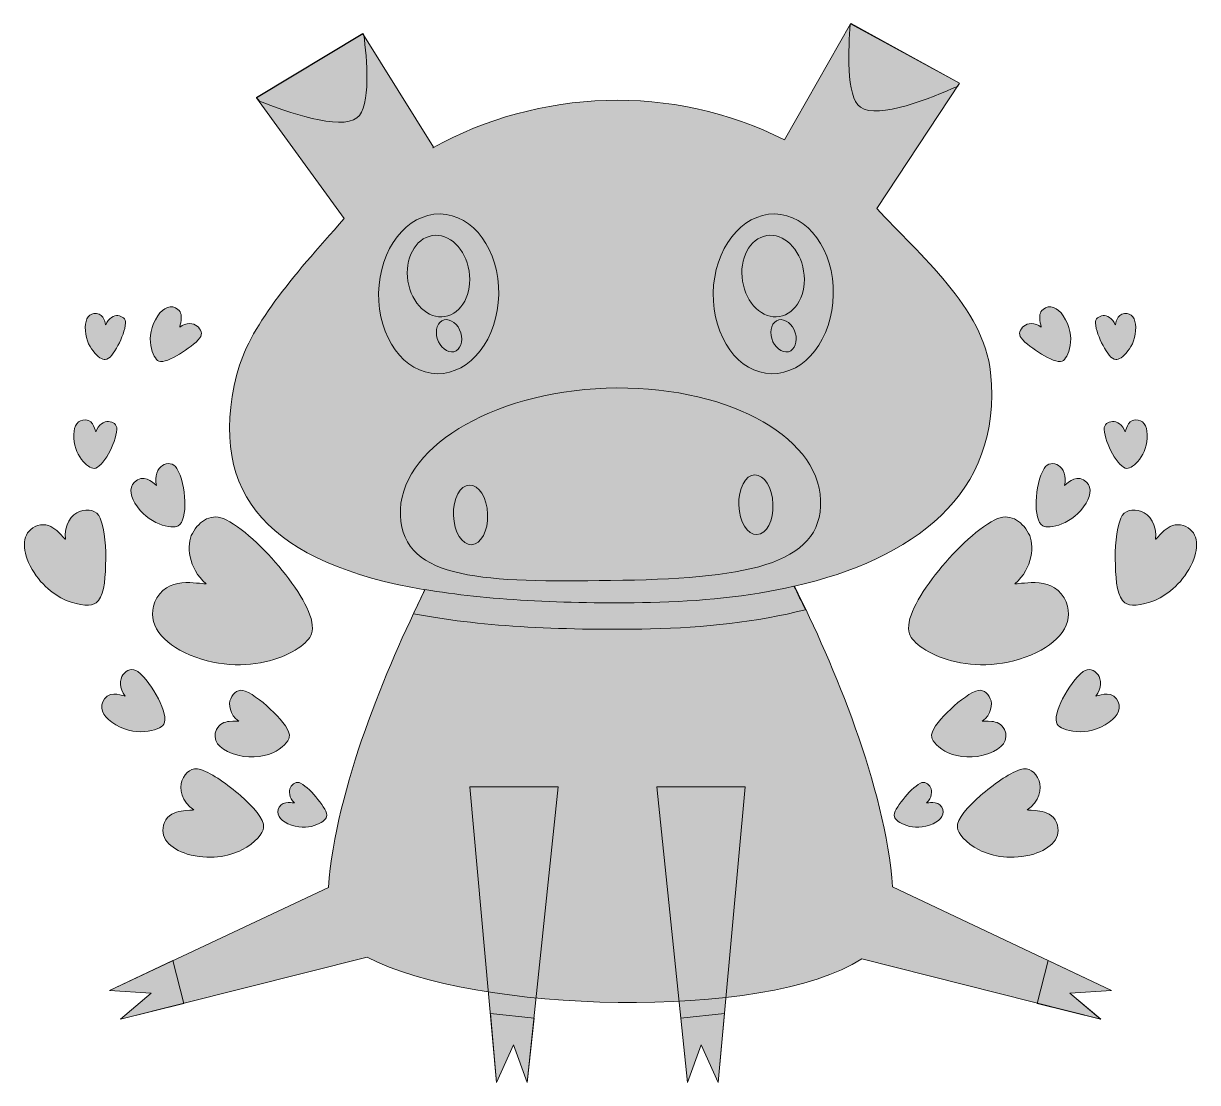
# Model space of a CAD drawing. Header units: inches. Extents: x 54 to 378, y 70 to 362.
import ezdxf

# ---------------------------------------------------------------- set-up
doc = ezdxf.new("R2010")
doc.units = ezdxf.units.IN
doc.header["$MEASUREMENT"] = 0
doc.layers.add('Calque 1', color=7, linetype='Continuous')

# ---------------------------------------------------------------- blocks, each defined once
blk = doc.blocks.new('block 5')
at = {"layer": 'Calque 1', "true_color": 0xef7d80}
h = blk.add_hatch(color=11, dxfattribs=at)
h.dxf.hatch_style = 2
edge = h.paths.add_edge_path()
edge.add_spline(control_points=[(282.5, 362.5), (282.5, 362.5), (282.3, 362.2), (282.3, 362.2), (281.8, 356.1), (281, 342.2), (285.1, 339.3), (290, 335.9), (304.9, 341.9), (311.9, 345.1), (311.9, 345.1), (312.5, 346), (312.5, 346), (312.5, 346), (282.5, 362.5), (282.5, 362.5)], knot_values=[0, 0, 0, 0, 1, 1, 1, 2, 2, 2, 3, 3, 3, 4, 4, 4, 5, 5, 5, 5], degree=3, periodic=1)
h = blk.add_hatch(color=11, dxfattribs=at)
h.dxf.hatch_style = 2
edge = h.paths.add_edge_path()
edge.add_spline(control_points=[(147.5, 359.7), (147.5, 359.7), (118.1, 342), (118.1, 342), (118.1, 342), (119, 341), (119, 341), (126.4, 338), (141.3, 332.8), (145.9, 336.4), (149.9, 339.4), (148.6, 353.1), (147.8, 359.3), (147.8, 359.3), (147.5, 359.7), (147.5, 359.7)], knot_values=[0, 0, 0, 0, 1, 1, 1, 2, 2, 2, 3, 3, 3, 4, 4, 4, 5, 5, 5, 5], degree=3, periodic=1)
at = {"layer": 'Calque 1', "lineweight": 0}
for points in [[(282.5, 362.5), (282.5, 362.5), (282.3, 362.2), (282.3, 362.2), (281.8, 356.1), (281, 342.2), (285.1, 339.3), (290, 335.9), (304.9, 341.9), (311.9, 345.1), (311.9, 345.1), (312.5, 346), (312.5, 346), (312.5, 346), (282.5, 362.5), (282.5, 362.5)], [(147.5, 359.7), (147.5, 359.7), (118.1, 342), (118.1, 342), (118.1, 342), (119, 341), (119, 341), (126.4, 338), (141.3, 332.8), (145.9, 336.4), (149.9, 339.4), (148.6, 353.1), (147.8, 359.3), (147.8, 359.3), (147.5, 359.7), (147.5, 359.7)]]:
    blk.add_open_spline(points, degree=3, knots=[0, 0, 0, 0, 1, 1, 1, 2, 2, 2, 3, 3, 3, 4, 4, 4, 5, 5, 5, 5], dxfattribs=at)
blk = doc.blocks.new('block 8')
at = {"layer": 'Calque 1', "lineweight": 0}
for points in [[(170.2, 281.4), (174.9, 282.2), (177.9, 287.8), (176.9, 294), (175.9, 300.2), (171.4, 304.6), (166.7, 303.8), (162, 303), (159, 297.4), (160, 291.2), (161, 285), (165.6, 280.6), (170.2, 281.4)], [(170, 280.5), (168.2, 280), (167.4, 277.7), (168.1, 275.3), (168.8, 272.9), (170.9, 271.3), (172.7, 271.7), (174.5, 272.2), (175.3, 274.5), (174.6, 276.9), (173.9, 279.3), (171.8, 280.9), (170, 280.5)]]:
    blk.add_open_spline(points, degree=3, knots=[0, 0, 0, 0, 1, 1, 1, 2, 2, 2, 3, 3, 3, 4, 4, 4, 4], dxfattribs=at)
blk = doc.blocks.new('block 7')
at = {"layer": 'Calque 1', "true_color": 0x3c3c3b}
h = blk.add_hatch(color=250, dxfattribs=at)
h.dxf.hatch_style = 2
edge = h.paths.add_edge_path()
edge.add_spline(control_points=[(168.9, 309.8), (159.7, 309.9), (152.1, 300.1), (151.9, 287.9), (151.7, 275.7), (158.9, 265.7), (168.1, 265.6), (177.3, 265.5), (184.9, 275.3), (185.1, 287.5), (185.3, 299.8), (178.1, 309.7), (168.9, 309.8)], knot_values=[0, 0, 0, 0, 1, 1, 1, 2, 2, 2, 3, 3, 3, 4, 4, 4, 4], degree=3, periodic=1)
at = {"layer": 'Calque 1', "lineweight": 0}
blk.add_open_spline([(168.9, 309.8), (159.7, 309.9), (152.1, 300.1), (151.9, 287.9), (151.7, 275.7), (158.9, 265.7), (168.1, 265.6), (177.3, 265.5), (184.9, 275.3), (185.1, 287.5), (185.3, 299.8), (178.1, 309.7), (168.9, 309.8)], degree=3, knots=[0, 0, 0, 0, 1, 1, 1, 2, 2, 2, 3, 3, 3, 4, 4, 4, 4], dxfattribs=at)
at = {"layer": 'Calque 1'}
blk.add_blockref('block 8', (0, 0), dxfattribs=at)
blk = doc.blocks.new('block 10')
at = {"layer": 'Calque 1', "lineweight": 0}
for points in [[(262.7, 281.4), (267.4, 282.2), (270.4, 287.8), (269.4, 294), (268.4, 300.2), (263.9, 304.6), (259.2, 303.8), (254.5, 303), (251.5, 297.4), (252.5, 291.2), (253.5, 285), (258.1, 280.6), (262.7, 281.4)], [(262.5, 280.5), (260.7, 280), (259.9, 277.7), (260.6, 275.3), (261.3, 272.9), (263.4, 271.3), (265.2, 271.7), (267, 272.2), (267.8, 274.5), (267.1, 276.9), (266.3, 279.3), (264.3, 280.9), (262.5, 280.5)]]:
    blk.add_open_spline(points, degree=3, knots=[0, 0, 0, 0, 1, 1, 1, 2, 2, 2, 3, 3, 3, 4, 4, 4, 4], dxfattribs=at)
blk = doc.blocks.new('block 9')
at = {"layer": 'Calque 1', "true_color": 0x3c3c3b}
h = blk.add_hatch(color=250, dxfattribs=at)
h.dxf.hatch_style = 2
edge = h.paths.add_edge_path()
edge.add_spline(control_points=[(261.4, 309.8), (252.2, 309.9), (244.6, 300.1), (244.4, 287.9), (244.2, 275.7), (251.4, 265.7), (260.6, 265.6), (269.8, 265.5), (277.4, 275.3), (277.6, 287.5), (277.8, 299.8), (270.6, 309.7), (261.4, 309.8)], knot_values=[0, 0, 0, 0, 1, 1, 1, 2, 2, 2, 3, 3, 3, 4, 4, 4, 4], degree=3, periodic=1)
at = {"layer": 'Calque 1', "lineweight": 0}
blk.add_open_spline([(261.4, 309.8), (252.2, 309.9), (244.6, 300.1), (244.4, 287.9), (244.2, 275.7), (251.4, 265.7), (260.6, 265.6), (269.8, 265.5), (277.4, 275.3), (277.6, 287.5), (277.8, 299.8), (270.6, 309.7), (261.4, 309.8)], degree=3, knots=[0, 0, 0, 0, 1, 1, 1, 2, 2, 2, 3, 3, 3, 4, 4, 4, 4], dxfattribs=at)
at = {"layer": 'Calque 1'}
blk.add_blockref('block 10', (0, 0), dxfattribs=at)
blk = doc.blocks.new('block 6')
at = {"layer": 'Calque 1'}
for name in ['block 7', 'block 9']:
    blk.add_blockref(name, (0, 0), dxfattribs=at)
blk = doc.blocks.new('block 4')
at = {"layer": 'Calque 1', "true_color": 0xef7d80}
h = blk.add_hatch(color=11, dxfattribs=at)
h.dxf.hatch_style = 2
edge = h.paths.add_edge_path()
edge.add_spline(control_points=[(214.8, 261.6), (182.7, 260.4), (157.2, 244.7), (157.9, 226.4), (158.6, 208.1), (182.1, 208), (216, 208.4), (252.4, 208.8), (274.7, 212.3), (274.1, 230.6), (273.4, 248.9), (246.9, 262.7), (214.8, 261.6)], knot_values=[0, 0, 0, 0, 1, 1, 1, 2, 2, 2, 3, 3, 3, 4, 4, 4, 4], degree=3, periodic=1)
edge = h.paths.add_edge_path()
edge.add_spline(control_points=[(177.6, 218.3), (175, 218.2), (172.7, 221.8), (172.6, 226.4), (172.4, 231), (174.4, 234.8), (177, 234.8), (179.6, 234.9), (181.9, 231.3), (182, 226.7), (182.2, 222.1), (180.2, 218.4), (177.6, 218.3)], knot_values=[0, 0, 0, 0, 1, 1, 1, 2, 2, 2, 3, 3, 3, 4, 4, 4, 4], degree=3, periodic=1)
edge = h.paths.add_edge_path()
edge.add_spline(control_points=[(256.5, 221.1), (253.9, 221), (251.6, 224.6), (251.5, 229.2), (251.3, 233.8), (253.3, 237.6), (255.9, 237.6), (258.5, 237.7), (260.8, 234.1), (260.9, 229.5), (261.1, 225), (259.2, 221.2), (256.5, 221.1)], knot_values=[0, 0, 0, 0, 1, 1, 1, 2, 2, 2, 3, 3, 3, 4, 4, 4, 4], degree=3, periodic=1)
at = {"layer": 'Calque 1', "lineweight": 0}
for points in [[(214.8, 261.6), (182.7, 260.4), (157.2, 244.7), (157.9, 226.4), (158.6, 208.1), (182.1, 208), (216, 208.4), (252.4, 208.8), (274.7, 212.3), (274.1, 230.6), (273.4, 248.9), (246.9, 262.7), (214.8, 261.6)], [(256.5, 221.1), (253.9, 221), (251.6, 224.6), (251.5, 229.2), (251.3, 233.8), (253.3, 237.6), (255.9, 237.6), (258.5, 237.7), (260.8, 234.1), (260.9, 229.5), (261.1, 225), (259.2, 221.2), (256.5, 221.1)], [(177.6, 218.3), (175, 218.2), (172.7, 221.8), (172.6, 226.4), (172.4, 231), (174.4, 234.8), (177, 234.8), (179.6, 234.9), (181.9, 231.3), (182, 226.7), (182.2, 222.1), (180.2, 218.4), (177.6, 218.3)]]:
    blk.add_open_spline(points, degree=3, knots=[0, 0, 0, 0, 1, 1, 1, 2, 2, 2, 3, 3, 3, 4, 4, 4, 4], dxfattribs=at)
at = {"layer": 'Calque 1'}
for name in ['block 5', 'block 6']:
    blk.add_blockref(name, (0, 0), dxfattribs=at)
blk = doc.blocks.new('block 11')
at = {"layer": 'Calque 1', "true_color": 0xeb9d9b}
h = blk.add_hatch(color=21, dxfattribs=at)
h.dxf.hatch_style = 2
h.paths.add_polyline_path([(177.1, 151.3), (184.5, 69.5), (189.2, 79.9), (193, 69.5), (201.5, 151.3)])
at = {"layer": 'Calque 1', "true_color": 0xef7d80}
h = blk.add_hatch(color=11, dxfattribs=at)
h.dxf.hatch_style = 2
h.paths.add_polyline_path([(189.2, 79.9), (193, 69.5), (194.9, 87.3), (182.8, 88.6), (184.5, 69.5)])
at = {"layer": 'Calque 1', "lineweight": 0}
for points in [[(177.1, 151.3), (184.5, 69.5), (189.2, 79.9), (193, 69.5), (201.5, 151.3), (177.1, 151.3)], [(189.2, 79.9), (193, 69.5), (194.9, 87.3), (182.8, 88.6), (184.5, 69.5), (189.2, 79.9)]]:
    blk.add_lwpolyline(points, dxfattribs=at)
blk = doc.blocks.new('block 3')
at = {"layer": 'Calque 1', "true_color": 0xf4a7a5}
h = blk.add_hatch(color=21, dxfattribs=at)
h.dxf.hatch_style = 2
edge = h.paths.add_edge_path()
edge.add_spline(control_points=[(343, 94.2), (343, 94.2), (354.5, 95), (354.5, 95), (354.5, 95), (294, 123.6), (294, 123.6), (291.9, 151.7), (277.6, 185.2), (266.9, 206.8), (299.2, 214.3), (324.5, 231.8), (321.1, 265.9), (319.3, 283.7), (301.3, 298.6), (289.6, 311.3), (289.6, 311.3), (312.5, 346), (312.5, 346), (312.5, 346), (282.4, 362.4), (282.4, 362.4), (282.4, 362.4), (264.1, 330.3), (264.1, 330.3), (264.1, 330.3), (264.1, 330.3), (264.1, 330.3), (233.2, 346.1), (195.9, 344.3), (166.9, 328.1), (166.9, 328.1), (167.1, 328.3), (167.1, 328.3), (167.1, 328.3), (147.5, 359.6), (147.5, 359.6), (147.5, 359.6), (118.1, 341.9), (118.1, 341.9), (118.1, 341.9), (142.4, 308.5), (142.4, 308.5), (127.6, 292), (116, 278.4), (112.7, 265.5), (104.2, 231.7), (122.3, 213.1), (164.7, 205.8), (154, 184.1), (140.1, 151.2), (138, 123.5), (138, 123.5), (77.5, 95), (77.5, 95), (77.5, 95), (89, 94.2), (89, 94.2), (89, 94.2), (80.5, 87), (80.5, 87), (80.5, 87), (148.7, 104.2), (148.7, 104.2), (178.1, 88.7), (258.8, 86.4), (285.5, 103.7), (285.5, 103.7), (351.6, 87), (351.6, 87), (351.6, 87), (343, 94.2), (343, 94.2)], knot_values=[0, 0, 0, 0, 1, 1, 1, 2, 2, 2, 3, 3, 3, 4, 4, 4, 5, 5, 5, 6, 6, 6, 7, 7, 7, 8, 8, 8, 9, 9, 9, 10, 10, 10, 11, 11, 11, 12, 12, 12, 13, 13, 13, 14, 14, 14, 15, 15, 15, 16, 16, 16, 17, 17, 17, 18, 18, 18, 19, 19, 19, 20, 20, 20, 21, 21, 21, 22, 22, 22, 23, 23, 23, 24, 24, 24, 24], degree=3, periodic=1)
at = {"layer": 'Calque 1', "true_color": 0xeb9d9b}
h = blk.add_hatch(color=21, dxfattribs=at)
h.dxf.hatch_style = 2
edge = h.paths.add_edge_path()
edge.add_spline(control_points=[(227.1, 202.3), (202.5, 201.9), (181.7, 203), (164.7, 205.9), (163.7, 203.8), (162.6, 201.5), (161.5, 199.2), (179, 195.8), (201, 194.5), (227.1, 195), (241.7, 195.3), (256.5, 196.9), (269.9, 200.3), (268.8, 202.6), (267.8, 204.7), (266.7, 206.8), (254.2, 203.9), (240.6, 202.6), (227.1, 202.3)], knot_values=[0, 0, 0, 0, 1, 1, 1, 2, 2, 2, 3, 3, 3, 4, 4, 4, 5, 5, 5, 6, 6, 6, 6], degree=3, periodic=1)
h = blk.add_hatch(color=21, dxfattribs=at)
h.dxf.hatch_style = 2
h.paths.add_polyline_path([(253.2, 151.3), (245.8, 69.5), (241.1, 79.9), (237.3, 69.5), (228.8, 151.3)])
at = {"layer": 'Calque 1', "true_color": 0xef7d80}
h = blk.add_hatch(color=11, dxfattribs=at)
h.dxf.hatch_style = 2
h.paths.add_polyline_path([(89, 94.2), (80.5, 87), (98, 91.4), (95, 103.3), (77.5, 95)])
h = blk.add_hatch(color=11, dxfattribs=at)
h.dxf.hatch_style = 2
h.paths.add_polyline_path([(343, 94.2), (351.5, 87), (334, 91.4), (337, 103.3), (354.5, 95)])
h = blk.add_hatch(color=11, dxfattribs=at)
h.dxf.hatch_style = 2
h.paths.add_polyline_path([(241.1, 79.9), (237.3, 69.5), (235.4, 87.3), (247.5, 88.6), (245.8, 69.5)])
at = {"layer": 'Calque 1', "lineweight": 0}
for points in [[(253.2, 151.3), (245.8, 69.5), (241.1, 79.9), (237.3, 69.5), (228.8, 151.3), (253.2, 151.3)], [(89, 94.2), (80.5, 87), (98, 91.4), (95, 103.3), (77.5, 95), (89, 94.2)], [(343, 94.2), (351.5, 87), (334, 91.4), (337, 103.3), (354.5, 95), (343, 94.2)], [(241.1, 79.9), (237.3, 69.5), (235.4, 87.3), (247.5, 88.6), (245.8, 69.5), (241.1, 79.9)]]:
    blk.add_lwpolyline(points, dxfattribs=at)
for points, knots in [([(343, 94.2), (343, 94.2), (354.5, 95), (354.5, 95), (354.5, 95), (294, 123.6), (294, 123.6), (291.9, 151.7), (277.6, 185.2), (266.9, 206.8), (299.2, 214.3), (324.5, 231.8), (321.1, 265.9), (319.3, 283.7), (301.3, 298.6), (289.6, 311.3), (289.6, 311.3), (312.5, 346), (312.5, 346), (312.5, 346), (282.4, 362.4), (282.4, 362.4), (282.4, 362.4), (264.1, 330.3), (264.1, 330.3), (264.1, 330.3), (264.1, 330.3), (264.1, 330.3), (233.2, 346.1), (195.9, 344.3), (166.9, 328.1), (166.9, 328.1), (167.1, 328.3), (167.1, 328.3), (167.1, 328.3), (147.5, 359.6), (147.5, 359.6), (147.5, 359.6), (118.1, 341.9), (118.1, 341.9), (118.1, 341.9), (142.4, 308.5), (142.4, 308.5), (127.6, 292), (116, 278.4), (112.7, 265.5), (104.2, 231.7), (122.3, 213.1), (164.7, 205.8), (154, 184.1), (140.1, 151.2), (138, 123.5), (138, 123.5), (77.5, 95), (77.5, 95), (77.5, 95), (89, 94.2), (89, 94.2), (89, 94.2), (80.5, 87), (80.5, 87), (80.5, 87), (148.7, 104.2), (148.7, 104.2), (178.1, 88.7), (258.8, 86.4), (285.5, 103.7), (285.5, 103.7), (351.6, 87), (351.6, 87), (351.6, 87), (343, 94.2), (343, 94.2)], [0, 0, 0, 0, 1, 1, 1, 2, 2, 2, 3, 3, 3, 4, 4, 4, 5, 5, 5, 6, 6, 6, 7, 7, 7, 8, 8, 8, 9, 9, 9, 10, 10, 10, 11, 11, 11, 12, 12, 12, 13, 13, 13, 14, 14, 14, 15, 15, 15, 16, 16, 16, 17, 17, 17, 18, 18, 18, 19, 19, 19, 20, 20, 20, 21, 21, 21, 22, 22, 22, 23, 23, 23, 24, 24, 24, 24]), ([(227.1, 202.3), (202.5, 201.9), (181.7, 203), (164.7, 205.9), (163.7, 203.8), (162.6, 201.5), (161.5, 199.2), (179, 195.8), (201, 194.5), (227.1, 195), (241.7, 195.3), (256.5, 196.9), (269.9, 200.3), (268.8, 202.6), (267.8, 204.7), (266.7, 206.8), (254.2, 203.9), (240.6, 202.6), (227.1, 202.3)], [0, 0, 0, 0, 1, 1, 1, 2, 2, 2, 3, 3, 3, 4, 4, 4, 5, 5, 5, 6, 6, 6, 6])]:
    blk.add_open_spline(points, degree=3, knots=knots, dxfattribs=at)
at = {"layer": 'Calque 1'}
for name in ['block 4', 'block 11']:
    blk.add_blockref(name, (0, 0), dxfattribs=at)
blk = doc.blocks.new('block 13')
at = {"layer": 'Calque 1', "true_color": 0xbe1622}
h = blk.add_hatch(color=242, dxfattribs=at)
h.dxf.hatch_style = 2
edge = h.paths.add_edge_path()
edge.add_spline(control_points=[(76.3, 269.5), (77.5, 269.6), (78.7, 271.3), (79.8, 273.4), (80.9, 275.4), (81.8, 277.8), (81.9, 279.6), (82, 280.9), (81, 281.5), (79.8, 281.7), (78.8, 281.8), (77.1, 280.9), (76.5, 279.1), (76.3, 279.2), (76.1, 282.1), (73.9, 282.3), (71.9, 282.5), (70.8, 280.8), (70.8, 278.5), (70.7, 275.7), (71.7, 273.4), (73, 271.9), (74.2, 270.2), (75.6, 269.4), (76.3, 269.5)], knot_values=[0, 0, 0, 0, 1, 1, 1, 2, 2, 2, 3, 3, 3, 4, 4, 4, 5, 5, 5, 6, 6, 6, 7, 7, 7, 8, 8, 8, 8], degree=3, periodic=1)
h = blk.add_hatch(color=242, dxfattribs=at)
h.dxf.hatch_style = 2
edge = h.paths.add_edge_path()
edge.add_spline(control_points=[(91.1, 269.1), (92.4, 268.6), (94.6, 269.7), (96.8, 271), (99, 272.4), (101.3, 274), (102.5, 275.5), (103.3, 276.6), (102.8, 277.9), (101.7, 278.8), (100.8, 279.6), (98.6, 279.9), (96.9, 278.5), (96.8, 278.6), (97.2, 279.4), (97.3, 280.4), (97.4, 281.4), (97.4, 282.5), (96.4, 283.4), (94.6, 284.9), (92.4, 283.9), (90.8, 281.6), (88.9, 278.8), (88.5, 275.7), (88.9, 273.4), (89.3, 271), (90.3, 269.4), (91.1, 269.1)], knot_values=[0, 0, 0, 0, 1, 1, 1, 2, 2, 2, 3, 3, 3, 4, 4, 4, 5, 5, 5, 6, 6, 6, 7, 7, 7, 8, 8, 8, 9, 9, 9, 9], degree=3, periodic=1)
h = blk.add_hatch(color=242, dxfattribs=at)
h.dxf.hatch_style = 2
edge = h.paths.add_edge_path()
edge.add_spline(control_points=[(73.2, 239.4), (74.4, 239.4), (75.9, 241.2), (77.2, 243.4), (78.4, 245.6), (79.4, 248.2), (79.5, 250.2), (79.6, 251.6), (78.5, 252.3), (77.2, 252.4), (76.1, 252.5), (74.3, 251.5), (73.7, 249.5), (73.5, 249.6), (73.2, 252.7), (70.9, 252.8), (68.7, 253), (67.7, 251.2), (67.6, 248.8), (67.5, 246), (68.5, 243.6), (69.7, 241.9), (71, 240.3), (72.4, 239.4), (73.2, 239.4)], knot_values=[0, 0, 0, 0, 1, 1, 1, 2, 2, 2, 3, 3, 3, 4, 4, 4, 5, 5, 5, 6, 6, 6, 7, 7, 7, 8, 8, 8, 8], degree=3, periodic=1)
h = blk.add_hatch(color=242, dxfattribs=at)
h.dxf.hatch_style = 2
edge = h.paths.add_edge_path()
edge.add_spline(control_points=[(96.5, 223.5), (99.2, 225.1), (98.8, 234.9), (96.1, 239.4), (95.1, 241), (93.5, 241), (92.1, 240.2), (90.9, 239.5), (89.8, 237.1), (90.5, 234.7), (90.2, 234.7), (87.7, 237.7), (85.2, 236.2), (82.8, 234.8), (83, 232.3), (84.5, 229.8), (88, 223.9), (94.8, 222.5), (96.5, 223.5)], knot_values=[0, 0, 0, 0, 1, 1, 1, 2, 2, 2, 3, 3, 3, 4, 4, 4, 5, 5, 5, 6, 6, 6, 6], degree=3, periodic=1)
h = blk.add_hatch(color=242, dxfattribs=at)
h.dxf.hatch_style = 2
edge = h.paths.add_edge_path()
edge.add_spline(control_points=[(74.9, 225.6), (74, 227.9), (71.6, 228.3), (69.2, 227.5), (67.2, 226.8), (64.7, 223.7), (65.3, 219.8), (65.1, 219.8), (64.2, 221.1), (62.9, 222.2), (61.6, 223.3), (59.8, 224.3), (57.6, 223.6), (55.6, 222.9), (54.5, 221.5), (54.1, 219.7), (53.7, 217.9), (54.1, 215.7), (55.1, 213.4), (57.5, 208), (61.7, 204.6), (65.5, 202.9), (69.3, 201.3), (72.6, 201.3), (73.8, 202.2), (75.8, 203.6), (76.3, 208), (76.4, 212.6), (76.6, 217.4), (76.2, 222.3), (74.9, 225.6)], knot_values=[0, 0, 0, 0, 1, 1, 1, 2, 2, 2, 3, 3, 3, 4, 4, 4, 5, 5, 5, 6, 6, 6, 7, 7, 7, 8, 8, 8, 9, 9, 9, 10, 10, 10, 10], degree=3, periodic=1)
h = blk.add_hatch(color=242, dxfattribs=at)
h.dxf.hatch_style = 2
edge = h.paths.add_edge_path()
edge.add_spline(control_points=[(100.4, 221.4), (98.7, 218.4), (99.2, 211.7), (104.2, 207.5), (103.9, 207.3), (101.5, 207.9), (98.6, 207.8), (95.7, 207.7), (92.5, 206.9), (90.6, 203.6), (88.9, 200.5), (89.1, 197.6), (90.5, 195), (92, 192.4), (94.7, 190.2), (98.2, 188.5), (106.6, 184.4), (115.3, 184.5), (121.7, 186.2), (128.2, 187.9), (132.5, 191.2), (133.3, 193.6), (134.6, 197.4), (131, 203.8), (126.2, 210), (121.3, 216.2), (115.2, 222.3), (109.7, 225.2), (105.8, 227.2), (102.4, 225.1), (100.4, 221.4)], knot_values=[0, 0, 0, 0, 1, 1, 1, 2, 2, 2, 3, 3, 3, 4, 4, 4, 5, 5, 5, 6, 6, 6, 7, 7, 7, 8, 8, 8, 9, 9, 9, 10, 10, 10, 10], degree=3, periodic=1)
h = blk.add_hatch(color=242, dxfattribs=at)
h.dxf.hatch_style = 2
edge = h.paths.add_edge_path()
edge.add_spline(control_points=[(91, 175.7), (89.5, 178.6), (87.4, 181.6), (85.3, 183.2), (83.8, 184.3), (82.3, 183.7), (81.2, 182.3), (80.3, 181.2), (80.1, 178.4), (81.8, 176.4), (81.6, 176.3), (77.9, 178.1), (76.1, 175.7), (74.4, 173.4), (75.6, 171), (78.1, 169.2), (81.1, 167), (84.5, 166.4), (87.2, 166.6), (89.9, 166.8), (91.9, 167.7), (92.5, 168.6), (93.3, 169.9), (92.4, 172.8), (91, 175.7)], knot_values=[0, 0, 0, 0, 1, 1, 1, 2, 2, 2, 3, 3, 3, 4, 4, 4, 5, 5, 5, 6, 6, 6, 7, 7, 7, 8, 8, 8, 8], degree=3, periodic=1)
h = blk.add_hatch(color=242, dxfattribs=at)
h.dxf.hatch_style = 2
edge = h.paths.add_edge_path()
edge.add_spline(control_points=[(127.2, 165), (127.5, 166.8), (125.4, 169.4), (122.9, 171.9), (120.4, 174.4), (117.4, 176.8), (115, 177.8), (113.2, 178.5), (111.8, 177.4), (111, 175.7), (110.3, 174.3), (110.7, 171.2), (113.2, 169.5), (113.1, 169.4), (111.9, 169.6), (110.6, 169.4), (109.3, 169.3), (107.8, 168.8), (107.1, 167.2), (105.7, 164.3), (107.8, 161.8), (111.4, 160.5), (115.6, 159), (119.7, 159.5), (122.6, 160.7), (125.3, 162), (127, 163.9), (127.2, 165)], knot_values=[0, 0, 0, 0, 1, 1, 1, 2, 2, 2, 3, 3, 3, 4, 4, 4, 5, 5, 5, 6, 6, 6, 7, 7, 7, 8, 8, 8, 9, 9, 9, 9], degree=3, periodic=1)
h = blk.add_hatch(color=242, dxfattribs=at)
h.dxf.hatch_style = 2
edge = h.paths.add_edge_path()
edge.add_spline(control_points=[(113.7, 148.9), (110.1, 152), (106.1, 154.9), (102.7, 156.1), (100.3, 156.9), (98.5, 155.4), (97.5, 153), (96.7, 151), (97.4, 147), (100.8, 144.9), (100.7, 144.8), (99.1, 144.9), (97.3, 144.6), (95.6, 144.3), (93.6, 143.6), (92.7, 141.4), (91.9, 139.4), (92.2, 137.6), (93.4, 136.1), (94.6, 134.6), (96.6, 133.5), (99, 132.7), (104.9, 131), (110.4, 132), (114.1, 133.9), (117.9, 135.8), (119.9, 138.5), (120.1, 140), (120.3, 142.5), (117.2, 145.8), (113.7, 148.9)], knot_values=[0, 0, 0, 0, 1, 1, 1, 2, 2, 2, 3, 3, 3, 4, 4, 4, 5, 5, 5, 6, 6, 6, 7, 7, 7, 8, 8, 8, 9, 9, 9, 10, 10, 10, 10], degree=3, periodic=1)
h = blk.add_hatch(color=242, dxfattribs=at)
h.dxf.hatch_style = 2
edge = h.paths.add_edge_path()
edge.add_spline(control_points=[(130.3, 152.3), (129.2, 152.9), (128.1, 152.2), (127.5, 151.1), (127, 150.2), (127.1, 148.2), (128.6, 146.9), (128.4, 146.7), (125.6, 147.7), (124.4, 145.7), (123.3, 143.9), (124.6, 142.1), (126.8, 141.1), (129.5, 139.9), (132.2, 139.9), (134.1, 140.6), (136.1, 141.2), (137.3, 142.3), (137.5, 143), (137.8, 144.2), (136.6, 146), (135.1, 147.8), (133.7, 149.7), (131.9, 151.5), (130.3, 152.3)], knot_values=[0, 0, 0, 0, 1, 1, 1, 2, 2, 2, 3, 3, 3, 4, 4, 4, 5, 5, 5, 6, 6, 6, 7, 7, 7, 8, 8, 8, 8], degree=3, periodic=1)
at = {"layer": 'Calque 1', "lineweight": 0}
for points, knots in [([(76.3, 269.5), (77.5, 269.6), (78.7, 271.3), (79.8, 273.4), (80.9, 275.4), (81.8, 277.8), (81.9, 279.6), (82, 280.9), (81, 281.5), (79.8, 281.7), (78.8, 281.8), (77.1, 280.9), (76.5, 279.1), (76.3, 279.2), (76.1, 282.1), (73.9, 282.3), (71.9, 282.5), (70.8, 280.8), (70.8, 278.5), (70.7, 275.7), (71.7, 273.4), (73, 271.9), (74.2, 270.2), (75.6, 269.4), (76.3, 269.5)], [0, 0, 0, 0, 1, 1, 1, 2, 2, 2, 3, 3, 3, 4, 4, 4, 5, 5, 5, 6, 6, 6, 7, 7, 7, 8, 8, 8, 8]), ([(91.1, 269.1), (92.4, 268.6), (94.6, 269.7), (96.8, 271), (99, 272.4), (101.3, 274), (102.5, 275.5), (103.3, 276.6), (102.8, 277.9), (101.7, 278.8), (100.8, 279.6), (98.6, 279.9), (96.9, 278.5), (96.8, 278.6), (97.2, 279.4), (97.3, 280.4), (97.4, 281.4), (97.4, 282.5), (96.4, 283.4), (94.6, 284.9), (92.4, 283.9), (90.8, 281.6), (88.9, 278.8), (88.5, 275.7), (88.9, 273.4), (89.3, 271), (90.3, 269.4), (91.1, 269.1)], [0, 0, 0, 0, 1, 1, 1, 2, 2, 2, 3, 3, 3, 4, 4, 4, 5, 5, 5, 6, 6, 6, 7, 7, 7, 8, 8, 8, 9, 9, 9, 9]), ([(73.2, 239.4), (74.4, 239.4), (75.9, 241.2), (77.2, 243.4), (78.4, 245.6), (79.4, 248.2), (79.5, 250.2), (79.6, 251.6), (78.5, 252.3), (77.2, 252.4), (76.1, 252.5), (74.3, 251.5), (73.7, 249.5), (73.5, 249.6), (73.2, 252.7), (70.9, 252.8), (68.7, 253), (67.7, 251.2), (67.6, 248.8), (67.5, 246), (68.5, 243.6), (69.7, 241.9), (71, 240.3), (72.4, 239.4), (73.2, 239.4)], [0, 0, 0, 0, 1, 1, 1, 2, 2, 2, 3, 3, 3, 4, 4, 4, 5, 5, 5, 6, 6, 6, 7, 7, 7, 8, 8, 8, 8]), ([(96.5, 223.5), (99.2, 225.1), (98.8, 234.9), (96.1, 239.4), (95.1, 241), (93.5, 241), (92.1, 240.2), (90.9, 239.5), (89.8, 237.1), (90.5, 234.7), (90.2, 234.7), (87.7, 237.7), (85.2, 236.2), (82.8, 234.8), (83, 232.3), (84.5, 229.8), (88, 223.9), (94.8, 222.5), (96.5, 223.5)], [0, 0, 0, 0, 1, 1, 1, 2, 2, 2, 3, 3, 3, 4, 4, 4, 5, 5, 5, 6, 6, 6, 6]), ([(74.9, 225.6), (74, 227.9), (71.6, 228.3), (69.2, 227.5), (67.2, 226.8), (64.7, 223.7), (65.3, 219.8), (65.1, 219.8), (64.2, 221.1), (62.9, 222.2), (61.6, 223.3), (59.8, 224.3), (57.6, 223.6), (55.6, 222.9), (54.5, 221.5), (54.1, 219.7), (53.7, 217.9), (54.1, 215.7), (55.1, 213.4), (57.5, 208), (61.7, 204.6), (65.5, 202.9), (69.3, 201.3), (72.6, 201.3), (73.8, 202.2), (75.8, 203.6), (76.3, 208), (76.4, 212.6), (76.6, 217.4), (76.2, 222.3), (74.9, 225.6)], [0, 0, 0, 0, 1, 1, 1, 2, 2, 2, 3, 3, 3, 4, 4, 4, 5, 5, 5, 6, 6, 6, 7, 7, 7, 8, 8, 8, 9, 9, 9, 10, 10, 10, 10]), ([(100.4, 221.4), (98.7, 218.4), (99.2, 211.7), (104.2, 207.5), (103.9, 207.3), (101.5, 207.9), (98.6, 207.8), (95.7, 207.7), (92.5, 206.9), (90.6, 203.6), (88.9, 200.5), (89.1, 197.6), (90.5, 195), (92, 192.4), (94.7, 190.2), (98.2, 188.5), (106.6, 184.4), (115.3, 184.5), (121.7, 186.2), (128.2, 187.9), (132.5, 191.2), (133.3, 193.6), (134.6, 197.4), (131, 203.8), (126.2, 210), (121.3, 216.2), (115.2, 222.3), (109.7, 225.2), (105.8, 227.2), (102.4, 225.1), (100.4, 221.4)], [0, 0, 0, 0, 1, 1, 1, 2, 2, 2, 3, 3, 3, 4, 4, 4, 5, 5, 5, 6, 6, 6, 7, 7, 7, 8, 8, 8, 9, 9, 9, 10, 10, 10, 10]), ([(91, 175.7), (89.5, 178.6), (87.4, 181.6), (85.3, 183.2), (83.8, 184.3), (82.3, 183.7), (81.2, 182.3), (80.3, 181.2), (80.1, 178.4), (81.8, 176.4), (81.6, 176.3), (77.9, 178.1), (76.1, 175.7), (74.4, 173.4), (75.6, 171), (78.1, 169.2), (81.1, 167), (84.5, 166.4), (87.2, 166.6), (89.9, 166.8), (91.9, 167.7), (92.5, 168.6), (93.3, 169.9), (92.4, 172.8), (91, 175.7)], [0, 0, 0, 0, 1, 1, 1, 2, 2, 2, 3, 3, 3, 4, 4, 4, 5, 5, 5, 6, 6, 6, 7, 7, 7, 8, 8, 8, 8]), ([(127.2, 165), (127.5, 166.8), (125.4, 169.4), (122.9, 171.9), (120.4, 174.4), (117.4, 176.8), (115, 177.8), (113.2, 178.5), (111.8, 177.4), (111, 175.7), (110.3, 174.3), (110.7, 171.2), (113.2, 169.5), (113.1, 169.4), (111.9, 169.6), (110.6, 169.4), (109.3, 169.3), (107.8, 168.8), (107.1, 167.2), (105.7, 164.3), (107.8, 161.8), (111.4, 160.5), (115.6, 159), (119.7, 159.5), (122.6, 160.7), (125.3, 162), (127, 163.9), (127.2, 165)], [0, 0, 0, 0, 1, 1, 1, 2, 2, 2, 3, 3, 3, 4, 4, 4, 5, 5, 5, 6, 6, 6, 7, 7, 7, 8, 8, 8, 9, 9, 9, 9]), ([(113.7, 148.9), (110.1, 152), (106.1, 154.9), (102.7, 156.1), (100.3, 156.9), (98.5, 155.4), (97.5, 153), (96.7, 151), (97.4, 147), (100.8, 144.9), (100.7, 144.8), (99.1, 144.9), (97.3, 144.6), (95.6, 144.3), (93.6, 143.6), (92.7, 141.4), (91.9, 139.4), (92.2, 137.6), (93.4, 136.1), (94.6, 134.6), (96.6, 133.5), (99, 132.7), (104.9, 131), (110.4, 132), (114.1, 133.9), (117.9, 135.8), (119.9, 138.5), (120.1, 140), (120.3, 142.5), (117.2, 145.8), (113.7, 148.9)], [0, 0, 0, 0, 1, 1, 1, 2, 2, 2, 3, 3, 3, 4, 4, 4, 5, 5, 5, 6, 6, 6, 7, 7, 7, 8, 8, 8, 9, 9, 9, 10, 10, 10, 10]), ([(130.3, 152.3), (129.2, 152.9), (128.1, 152.2), (127.5, 151.1), (127, 150.2), (127.1, 148.2), (128.6, 146.9), (128.4, 146.7), (125.6, 147.7), (124.4, 145.7), (123.3, 143.9), (124.6, 142.1), (126.8, 141.1), (129.5, 139.9), (132.2, 139.9), (134.1, 140.6), (136.1, 141.2), (137.3, 142.3), (137.5, 143), (137.8, 144.2), (136.6, 146), (135.1, 147.8), (133.7, 149.7), (131.9, 151.5), (130.3, 152.3)], [0, 0, 0, 0, 1, 1, 1, 2, 2, 2, 3, 3, 3, 4, 4, 4, 5, 5, 5, 6, 6, 6, 7, 7, 7, 8, 8, 8, 8])]:
    blk.add_open_spline(points, degree=3, knots=knots, dxfattribs=at)
blk = doc.blocks.new('block 14')
at = {"layer": 'Calque 1', "true_color": 0xbe1622}
h = blk.add_hatch(color=242, dxfattribs=at)
h.dxf.hatch_style = 2
edge = h.paths.add_edge_path()
edge.add_spline(control_points=[(340.9, 269.1), (339.6, 268.6), (337.4, 269.7), (335.2, 271), (333, 272.4), (330.7, 274), (329.5, 275.5), (328.7, 276.6), (329.2, 277.9), (330.3, 278.8), (331.2, 279.6), (333.4, 279.9), (335.1, 278.5), (335.2, 278.6), (334.8, 279.4), (334.7, 280.4), (334.6, 281.4), (334.6, 282.5), (335.6, 283.4), (337.4, 284.9), (339.6, 283.9), (341.2, 281.6), (343.1, 278.8), (343.5, 275.7), (343.1, 273.4), (342.7, 271), (341.7, 269.4), (340.9, 269.1)], knot_values=[0, 0, 0, 0, 1, 1, 1, 2, 2, 2, 3, 3, 3, 4, 4, 4, 5, 5, 5, 6, 6, 6, 7, 7, 7, 8, 8, 8, 9, 9, 9, 9], degree=3, periodic=1)
h = blk.add_hatch(color=242, dxfattribs=at)
h.dxf.hatch_style = 2
edge = h.paths.add_edge_path()
edge.add_spline(control_points=[(355.7, 269.5), (354.5, 269.6), (353.3, 271.3), (352.2, 273.4), (351.1, 275.4), (350.2, 277.8), (350.1, 279.6), (350, 280.9), (351, 281.5), (352.2, 281.7), (353.2, 281.8), (354.9, 280.9), (355.5, 279.1), (355.7, 279.2), (355.9, 282.1), (358.1, 282.3), (360.1, 282.5), (361.2, 280.8), (361.2, 278.5), (361.3, 275.7), (360.3, 273.4), (359, 271.9), (357.8, 270.2), (356.4, 269.4), (355.7, 269.5)], knot_values=[0, 0, 0, 0, 1, 1, 1, 2, 2, 2, 3, 3, 3, 4, 4, 4, 5, 5, 5, 6, 6, 6, 7, 7, 7, 8, 8, 8, 8], degree=3, periodic=1)
h = blk.add_hatch(color=242, dxfattribs=at)
h.dxf.hatch_style = 2
edge = h.paths.add_edge_path()
edge.add_spline(control_points=[(358.8, 239.4), (357.6, 239.4), (356.1, 241.2), (354.8, 243.4), (353.6, 245.6), (352.6, 248.2), (352.5, 250.2), (352.4, 251.6), (353.5, 252.3), (354.8, 252.4), (355.9, 252.5), (357.7, 251.5), (358.3, 249.5), (358.5, 249.6), (358.8, 252.7), (361.1, 252.8), (363.3, 253), (364.3, 251.2), (364.4, 248.8), (364.5, 246), (363.5, 243.6), (362.3, 241.9), (361, 240.3), (359.6, 239.4), (358.8, 239.4)], knot_values=[0, 0, 0, 0, 1, 1, 1, 2, 2, 2, 3, 3, 3, 4, 4, 4, 5, 5, 5, 6, 6, 6, 7, 7, 7, 8, 8, 8, 8], degree=3, periodic=1)
h = blk.add_hatch(color=242, dxfattribs=at)
h.dxf.hatch_style = 2
edge = h.paths.add_edge_path()
edge.add_spline(control_points=[(335.5, 223.5), (332.8, 225.1), (333.2, 234.9), (335.9, 239.4), (336.9, 241), (338.5, 241), (339.9, 240.2), (341.1, 239.5), (342.2, 237.1), (341.5, 234.7), (341.8, 234.7), (344.3, 237.7), (346.8, 236.2), (349.2, 234.8), (349, 232.3), (347.5, 229.8), (344, 223.9), (337.2, 222.5), (335.5, 223.5)], knot_values=[0, 0, 0, 0, 1, 1, 1, 2, 2, 2, 3, 3, 3, 4, 4, 4, 5, 5, 5, 6, 6, 6, 6], degree=3, periodic=1)
h = blk.add_hatch(color=242, dxfattribs=at)
h.dxf.hatch_style = 2
edge = h.paths.add_edge_path()
edge.add_spline(control_points=[(357.1, 225.6), (358, 227.9), (360.4, 228.3), (362.8, 227.5), (364.8, 226.8), (367.3, 223.7), (366.7, 219.8), (366.9, 219.8), (367.8, 221.1), (369.1, 222.2), (370.4, 223.3), (372.2, 224.3), (374.4, 223.6), (376.4, 222.9), (377.5, 221.5), (377.9, 219.7), (378.3, 217.9), (377.9, 215.7), (376.9, 213.4), (374.5, 208), (370.3, 204.6), (366.5, 202.9), (362.7, 201.3), (359.4, 201.3), (358.2, 202.2), (356.2, 203.6), (355.7, 208), (355.6, 212.6), (355.4, 217.4), (355.8, 222.3), (357.1, 225.6)], knot_values=[0, 0, 0, 0, 1, 1, 1, 2, 2, 2, 3, 3, 3, 4, 4, 4, 5, 5, 5, 6, 6, 6, 7, 7, 7, 8, 8, 8, 9, 9, 9, 10, 10, 10, 10], degree=3, periodic=1)
h = blk.add_hatch(color=242, dxfattribs=at)
h.dxf.hatch_style = 2
edge = h.paths.add_edge_path()
edge.add_spline(control_points=[(331.6, 221.4), (333.3, 218.4), (332.8, 211.7), (327.8, 207.5), (328.1, 207.3), (330.5, 207.9), (333.4, 207.8), (336.3, 207.7), (339.5, 206.9), (341.4, 203.6), (343.1, 200.5), (342.9, 197.6), (341.5, 195), (340, 192.4), (337.3, 190.2), (333.8, 188.5), (325.4, 184.4), (316.7, 184.5), (310.3, 186.2), (303.8, 187.9), (299.5, 191.2), (298.7, 193.6), (297.4, 197.4), (301, 203.8), (305.8, 210), (310.7, 216.2), (316.8, 222.3), (322.3, 225.2), (326.2, 227.2), (329.6, 225.1), (331.6, 221.4)], knot_values=[0, 0, 0, 0, 1, 1, 1, 2, 2, 2, 3, 3, 3, 4, 4, 4, 5, 5, 5, 6, 6, 6, 7, 7, 7, 8, 8, 8, 9, 9, 9, 10, 10, 10, 10], degree=3, periodic=1)
h = blk.add_hatch(color=242, dxfattribs=at)
h.dxf.hatch_style = 2
edge = h.paths.add_edge_path()
edge.add_spline(control_points=[(341, 175.7), (342.5, 178.6), (344.6, 181.6), (346.7, 183.2), (348.2, 184.3), (349.7, 183.7), (350.8, 182.3), (351.7, 181.2), (351.9, 178.4), (350.2, 176.4), (350.4, 176.3), (354.1, 178.1), (355.9, 175.7), (357.6, 173.4), (356.4, 171), (353.9, 169.2), (350.9, 167), (347.5, 166.4), (344.8, 166.6), (342.1, 166.8), (340.1, 167.7), (339.5, 168.6), (338.7, 169.9), (339.6, 172.8), (341, 175.7)], knot_values=[0, 0, 0, 0, 1, 1, 1, 2, 2, 2, 3, 3, 3, 4, 4, 4, 5, 5, 5, 6, 6, 6, 7, 7, 7, 8, 8, 8, 8], degree=3, periodic=1)
h = blk.add_hatch(color=242, dxfattribs=at)
h.dxf.hatch_style = 2
edge = h.paths.add_edge_path()
edge.add_spline(control_points=[(304.8, 165), (304.5, 166.8), (306.6, 169.4), (309.1, 171.9), (311.6, 174.4), (314.6, 176.8), (317, 177.8), (318.8, 178.5), (320.2, 177.4), (321, 175.7), (321.7, 174.3), (321.3, 171.2), (318.8, 169.5), (318.9, 169.4), (320.1, 169.6), (321.4, 169.4), (322.7, 169.3), (324.2, 168.8), (324.9, 167.2), (326.3, 164.3), (324.2, 161.8), (320.6, 160.5), (316.4, 159), (312.3, 159.5), (309.4, 160.7), (306.7, 162), (305, 163.9), (304.8, 165)], knot_values=[0, 0, 0, 0, 1, 1, 1, 2, 2, 2, 3, 3, 3, 4, 4, 4, 5, 5, 5, 6, 6, 6, 7, 7, 7, 8, 8, 8, 9, 9, 9, 9], degree=3, periodic=1)
h = blk.add_hatch(color=242, dxfattribs=at)
h.dxf.hatch_style = 2
edge = h.paths.add_edge_path()
edge.add_spline(control_points=[(318.3, 148.9), (321.9, 152), (325.9, 154.9), (329.3, 156.1), (331.7, 156.9), (333.5, 155.4), (334.5, 153), (335.3, 151), (334.6, 147), (331.2, 144.9), (331.3, 144.8), (332.9, 144.9), (334.7, 144.6), (336.4, 144.3), (338.4, 143.6), (339.3, 141.4), (340.1, 139.4), (339.8, 137.6), (338.6, 136.1), (337.4, 134.6), (335.4, 133.5), (333, 132.7), (327.1, 131), (321.6, 132), (317.9, 133.9), (314.1, 135.8), (312.1, 138.5), (311.9, 140), (311.7, 142.5), (314.8, 145.8), (318.3, 148.9)], knot_values=[0, 0, 0, 0, 1, 1, 1, 2, 2, 2, 3, 3, 3, 4, 4, 4, 5, 5, 5, 6, 6, 6, 7, 7, 7, 8, 8, 8, 9, 9, 9, 10, 10, 10, 10], degree=3, periodic=1)
h = blk.add_hatch(color=242, dxfattribs=at)
h.dxf.hatch_style = 2
edge = h.paths.add_edge_path()
edge.add_spline(control_points=[(301.7, 152.3), (302.8, 152.9), (303.9, 152.2), (304.5, 151.1), (305, 150.2), (304.9, 148.2), (303.4, 146.9), (303.6, 146.7), (306.4, 147.7), (307.6, 145.7), (308.7, 143.9), (307.4, 142.1), (305.2, 141.1), (302.5, 139.9), (299.8, 139.9), (297.9, 140.6), (295.9, 141.2), (294.7, 142.3), (294.5, 143), (294.2, 144.2), (295.4, 146), (296.9, 147.8), (298.3, 149.7), (300.1, 151.5), (301.7, 152.3)], knot_values=[0, 0, 0, 0, 1, 1, 1, 2, 2, 2, 3, 3, 3, 4, 4, 4, 5, 5, 5, 6, 6, 6, 7, 7, 7, 8, 8, 8, 8], degree=3, periodic=1)
at = {"layer": 'Calque 1', "lineweight": 0}
for points, knots in [([(340.9, 269.1), (339.6, 268.6), (337.4, 269.7), (335.2, 271), (333, 272.4), (330.7, 274), (329.5, 275.5), (328.7, 276.6), (329.2, 277.9), (330.3, 278.8), (331.2, 279.6), (333.4, 279.9), (335.1, 278.5), (335.2, 278.6), (334.8, 279.4), (334.7, 280.4), (334.6, 281.4), (334.6, 282.5), (335.6, 283.4), (337.4, 284.9), (339.6, 283.9), (341.2, 281.6), (343.1, 278.8), (343.5, 275.7), (343.1, 273.4), (342.7, 271), (341.7, 269.4), (340.9, 269.1)], [0, 0, 0, 0, 1, 1, 1, 2, 2, 2, 3, 3, 3, 4, 4, 4, 5, 5, 5, 6, 6, 6, 7, 7, 7, 8, 8, 8, 9, 9, 9, 9]), ([(355.7, 269.5), (354.5, 269.6), (353.3, 271.3), (352.2, 273.4), (351.1, 275.4), (350.2, 277.8), (350.1, 279.6), (350, 280.9), (351, 281.5), (352.2, 281.7), (353.2, 281.8), (354.9, 280.9), (355.5, 279.1), (355.7, 279.2), (355.9, 282.1), (358.1, 282.3), (360.1, 282.5), (361.2, 280.8), (361.2, 278.5), (361.3, 275.7), (360.3, 273.4), (359, 271.9), (357.8, 270.2), (356.4, 269.4), (355.7, 269.5)], [0, 0, 0, 0, 1, 1, 1, 2, 2, 2, 3, 3, 3, 4, 4, 4, 5, 5, 5, 6, 6, 6, 7, 7, 7, 8, 8, 8, 8]), ([(358.8, 239.4), (357.6, 239.4), (356.1, 241.2), (354.8, 243.4), (353.6, 245.6), (352.6, 248.2), (352.5, 250.2), (352.4, 251.6), (353.5, 252.3), (354.8, 252.4), (355.9, 252.5), (357.7, 251.5), (358.3, 249.5), (358.5, 249.6), (358.8, 252.7), (361.1, 252.8), (363.3, 253), (364.3, 251.2), (364.4, 248.8), (364.5, 246), (363.5, 243.6), (362.3, 241.9), (361, 240.3), (359.6, 239.4), (358.8, 239.4)], [0, 0, 0, 0, 1, 1, 1, 2, 2, 2, 3, 3, 3, 4, 4, 4, 5, 5, 5, 6, 6, 6, 7, 7, 7, 8, 8, 8, 8]), ([(335.5, 223.5), (332.8, 225.1), (333.2, 234.9), (335.9, 239.4), (336.9, 241), (338.5, 241), (339.9, 240.2), (341.1, 239.5), (342.2, 237.1), (341.5, 234.7), (341.8, 234.7), (344.3, 237.7), (346.8, 236.2), (349.2, 234.8), (349, 232.3), (347.5, 229.8), (344, 223.9), (337.2, 222.5), (335.5, 223.5)], [0, 0, 0, 0, 1, 1, 1, 2, 2, 2, 3, 3, 3, 4, 4, 4, 5, 5, 5, 6, 6, 6, 6]), ([(357.1, 225.6), (358, 227.9), (360.4, 228.3), (362.8, 227.5), (364.8, 226.8), (367.3, 223.7), (366.7, 219.8), (366.9, 219.8), (367.8, 221.1), (369.1, 222.2), (370.4, 223.3), (372.2, 224.3), (374.4, 223.6), (376.4, 222.9), (377.5, 221.5), (377.9, 219.7), (378.3, 217.9), (377.9, 215.7), (376.9, 213.4), (374.5, 208), (370.3, 204.6), (366.5, 202.9), (362.7, 201.3), (359.4, 201.3), (358.2, 202.2), (356.2, 203.6), (355.7, 208), (355.6, 212.6), (355.4, 217.4), (355.8, 222.3), (357.1, 225.6)], [0, 0, 0, 0, 1, 1, 1, 2, 2, 2, 3, 3, 3, 4, 4, 4, 5, 5, 5, 6, 6, 6, 7, 7, 7, 8, 8, 8, 9, 9, 9, 10, 10, 10, 10]), ([(331.6, 221.4), (333.3, 218.4), (332.8, 211.7), (327.8, 207.5), (328.1, 207.3), (330.5, 207.9), (333.4, 207.8), (336.3, 207.7), (339.5, 206.9), (341.4, 203.6), (343.1, 200.5), (342.9, 197.6), (341.5, 195), (340, 192.4), (337.3, 190.2), (333.8, 188.5), (325.4, 184.4), (316.7, 184.5), (310.3, 186.2), (303.8, 187.9), (299.5, 191.2), (298.7, 193.6), (297.4, 197.4), (301, 203.8), (305.8, 210), (310.7, 216.2), (316.8, 222.3), (322.3, 225.2), (326.2, 227.2), (329.6, 225.1), (331.6, 221.4)], [0, 0, 0, 0, 1, 1, 1, 2, 2, 2, 3, 3, 3, 4, 4, 4, 5, 5, 5, 6, 6, 6, 7, 7, 7, 8, 8, 8, 9, 9, 9, 10, 10, 10, 10]), ([(341, 175.7), (342.5, 178.6), (344.6, 181.6), (346.7, 183.2), (348.2, 184.3), (349.7, 183.7), (350.8, 182.3), (351.7, 181.2), (351.9, 178.4), (350.2, 176.4), (350.4, 176.3), (354.1, 178.1), (355.9, 175.7), (357.6, 173.4), (356.4, 171), (353.9, 169.2), (350.9, 167), (347.5, 166.4), (344.8, 166.6), (342.1, 166.8), (340.1, 167.7), (339.5, 168.6), (338.7, 169.9), (339.6, 172.8), (341, 175.7)], [0, 0, 0, 0, 1, 1, 1, 2, 2, 2, 3, 3, 3, 4, 4, 4, 5, 5, 5, 6, 6, 6, 7, 7, 7, 8, 8, 8, 8]), ([(304.8, 165), (304.5, 166.8), (306.6, 169.4), (309.1, 171.9), (311.6, 174.4), (314.6, 176.8), (317, 177.8), (318.8, 178.5), (320.2, 177.4), (321, 175.7), (321.7, 174.3), (321.3, 171.2), (318.8, 169.5), (318.9, 169.4), (320.1, 169.6), (321.4, 169.4), (322.7, 169.3), (324.2, 168.8), (324.9, 167.2), (326.3, 164.3), (324.2, 161.8), (320.6, 160.5), (316.4, 159), (312.3, 159.5), (309.4, 160.7), (306.7, 162), (305, 163.9), (304.8, 165)], [0, 0, 0, 0, 1, 1, 1, 2, 2, 2, 3, 3, 3, 4, 4, 4, 5, 5, 5, 6, 6, 6, 7, 7, 7, 8, 8, 8, 9, 9, 9, 9]), ([(318.3, 148.9), (321.9, 152), (325.9, 154.9), (329.3, 156.1), (331.7, 156.9), (333.5, 155.4), (334.5, 153), (335.3, 151), (334.6, 147), (331.2, 144.9), (331.3, 144.8), (332.9, 144.9), (334.7, 144.6), (336.4, 144.3), (338.4, 143.6), (339.3, 141.4), (340.1, 139.4), (339.8, 137.6), (338.6, 136.1), (337.4, 134.6), (335.4, 133.5), (333, 132.7), (327.1, 131), (321.6, 132), (317.9, 133.9), (314.1, 135.8), (312.1, 138.5), (311.9, 140), (311.7, 142.5), (314.8, 145.8), (318.3, 148.9)], [0, 0, 0, 0, 1, 1, 1, 2, 2, 2, 3, 3, 3, 4, 4, 4, 5, 5, 5, 6, 6, 6, 7, 7, 7, 8, 8, 8, 9, 9, 9, 10, 10, 10, 10]), ([(301.7, 152.3), (302.8, 152.9), (303.9, 152.2), (304.5, 151.1), (305, 150.2), (304.9, 148.2), (303.4, 146.9), (303.6, 146.7), (306.4, 147.7), (307.6, 145.7), (308.7, 143.9), (307.4, 142.1), (305.2, 141.1), (302.5, 139.9), (299.8, 139.9), (297.9, 140.6), (295.9, 141.2), (294.7, 142.3), (294.5, 143), (294.2, 144.2), (295.4, 146), (296.9, 147.8), (298.3, 149.7), (300.1, 151.5), (301.7, 152.3)], [0, 0, 0, 0, 1, 1, 1, 2, 2, 2, 3, 3, 3, 4, 4, 4, 5, 5, 5, 6, 6, 6, 7, 7, 7, 8, 8, 8, 8])]:
    blk.add_open_spline(points, degree=3, knots=knots, dxfattribs=at)
blk = doc.blocks.new('block 12')
at = {"layer": 'Calque 1'}
for name in ['block 13', 'block 14']:
    blk.add_blockref(name, (0, 0), dxfattribs=at)
blk = doc.blocks.new('block 2')
at = {"layer": 'Calque 1'}
for name in ['block 3', 'block 12']:
    blk.add_blockref(name, (0, 0), dxfattribs=at)

msp = doc.modelspace()

# ---------------------------------------------------------------- block references
at = {"layer": 'Calque 1'}
msp.add_blockref('block 2', (0, 0), dxfattribs=at)

doc.saveas('drawing.dxf')
